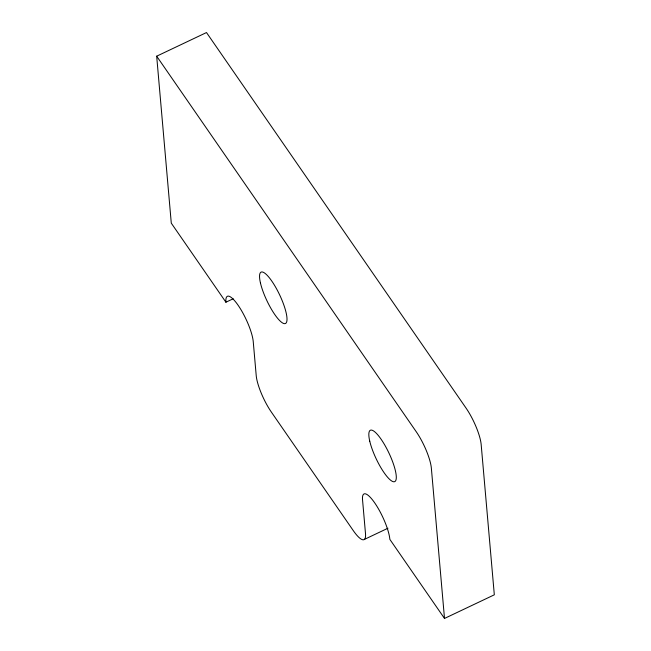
<?xml version="1.0" encoding="UTF-8"?>
<svg xmlns="http://www.w3.org/2000/svg" width="651" height="651" viewBox="0 0 651 651"><rect width="100%" height="100%" fill="white"/><g stroke="black" fill="none" stroke-linecap="round" stroke-linejoin="round"><path stroke-width="0.98" d="M156.679 56.189L206.497 32.55L466.051 408.087A28.449 7.006 64.6 0 1 481.17 444.543L494.321 594.811L444.503 618.45L389.859 539.386A28.449 7.006 64.6 0 0 374.74 502.93A28.449 7.006 64.6 0 0 362.542 499.862L365.504 533.698A28.449 7.006 64.6 0 1 353.298 530.63L271.337 412.042A28.449 7.006 64.6 0 1 256.217 375.578L253.255 341.742A28.449 7.006 64.6 0 0 238.128 305.278A28.449 7.006 64.6 0 0 225.93 302.21L171.286 223.147L156.679 56.189L416.233 431.727A28.449 7.006 64.6 0 1 431.361 468.183L444.503 618.45M225.93 302.21L233.18 298.768M364.397 539.402L387.947 528.221M369.744 441.142A28.449 7.006 64.6 0 0 393.253 481.691A28.449 7.006 64.6 0 0 384.684 444.902A28.449 7.006 64.6 0 0 369.744 441.142M260.457 283.022A28.449 7.006 64.6 0 0 283.966 323.571A28.449 7.006 64.6 0 0 275.397 286.782A28.449 7.006 64.6 0 0 260.457 283.022"/></g></svg>
